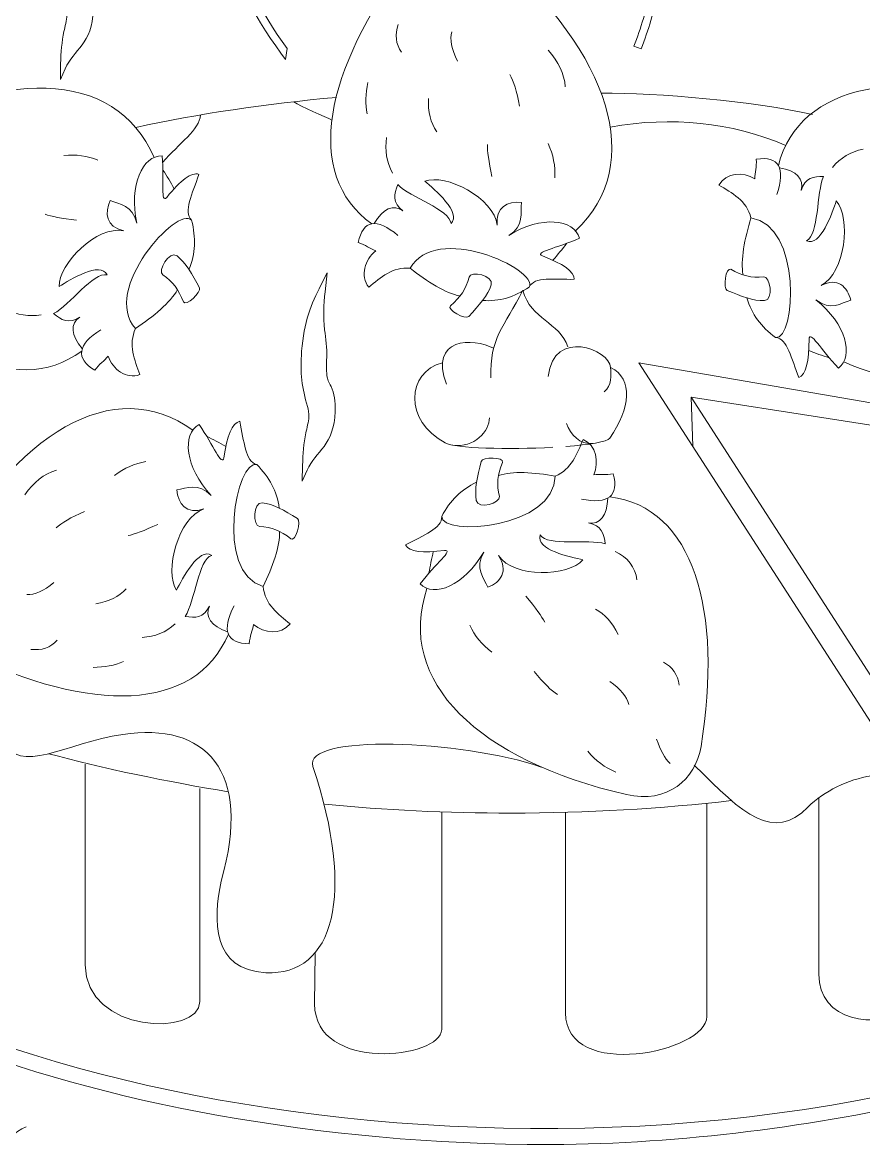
# Model space of a CAD drawing. Header units: millimetres. Extents: x -122 to 114, y -158 to 143.
# Drawn here: x -59.5 to -5.5, y -58 to 13.8 of the extents above; entities that cross this region are included whole.
import ezdxf

# ---------------------------------------------------------------- set-up
doc = ezdxf.new("R2010")
doc.units = ezdxf.units.MM
doc.header["$MEASUREMENT"] = 0
doc.layers.add('layer 1', color=7, linetype='Continuous')

msp = doc.modelspace()

# ---------------------------------------------------------------- linework, layer by layer
at = {"layer": 'layer 1', "color": 250, "lineweight": 20}
msp.add_open_spline([(-3.5934, -157.1901), (-24.7977, -157.7254), (-63.3817, -148.2724), (-71.129, -119.9138), (-71.129, -119.9138), (-78.3491, -93.4846), (-82.9464, -74.7906), (-99.5917, -56.9316), (-99.5917, -56.9316), (-121.6867, -33.2253), (-111.6519, 28.6851), (-91.5829, 47.9697), (-91.5829, 47.9697), (-89.0711, 50.3834), (-88.4017, 57.2121), (-91.5249, 58.9546), (-91.5249, 58.9546), (-98.8672, 63.0509), (-92.4483, 78.2326), (-85.2413, 76.8838), (-85.2413, 76.8838), (-40.8622, 68.5782), (-27.5218, 85.1053), (-32.0233, 132.5463), (-32.0233, 132.5463), (-32.8886, 141.6669), (-12.8746, 142.7893), (-3.5934, 142.7893), (-3.5934, 142.7893), (5.6878, 142.7893), (25.7018, 141.6669), (24.8365, 132.5463), (24.8365, 132.5463), (20.335, 85.1053), (33.6754, 68.5782), (78.0545, 76.8838), (78.0545, 76.8838), (85.2615, 78.2326), (91.6804, 63.0509), (84.3381, 58.9546), (84.3381, 58.9546), (81.2149, 57.2121), (81.8843, 50.3834), (84.3961, 47.9697), (84.3961, 47.9697), (104.4651, 28.6851), (114.4999, -33.2253), (92.4049, -56.9316), (92.4049, -56.9316), (75.7596, -74.7906), (71.1623, -93.4846), (63.9422, -119.9138), (63.9422, -119.9138), (56.1949, -148.2724), (17.6109, -157.7254), (-3.5934, -157.1901)], degree=3, knots=[0, 0, 0, 0, 0.0714286, 0.0714286, 0.0714286, 0.0714286, 0.1428571, 0.1428571, 0.1428571, 0.1428571, 0.2142857, 0.2142857, 0.2142857, 0.2142857, 0.2857143, 0.2857143, 0.2857143, 0.2857143, 0.3571429, 0.3571429, 0.3571429, 0.3571429, 0.4285714, 0.4285714, 0.4285714, 0.4285714, 0.5, 0.5, 0.5, 0.5, 0.5714286, 0.5714286, 0.5714286, 0.5714286, 0.6428571, 0.6428571, 0.6428571, 0.6428571, 0.7142857, 0.7142857, 0.7142857, 0.7142857, 0.7857143, 0.7857143, 0.7857143, 0.7857143, 0.8571429, 0.8571429, 0.8571429, 0.8571429, 0.9285714, 0.9285714, 0.9285714, 0.9285714, 1, 1, 1, 1], dxfattribs=at)
at = {"layer": 'layer 1', "color": 22, "lineweight": 20}
for points, knots in [([(81.4948, 64.3349), (81.9644, 65.0621), (81.3734, 67.2955), (81.0937, 68.0071), (81.0937, 68.0071), (80.7868, 68.7879), (79.7967, 70.6115), (78.9343, 71.0658), (78.9343, 71.0658), (63.4337, 68.1881), (43.3989, 66.4985), (30.7468, 77.9156), (30.7468, 77.9156), (16.4928, 90.7781), (17.2655, 115.5359), (18.9133, 133.0356), (18.9133, 133.0356), (17.3655, 134.7781), (10.1925, 135.9845), (8.1835, 136.2418), (8.1835, 136.2418), (4.3197, 136.7369), (0.3535, 136.9197), (-3.5416, 136.9197), (-3.5416, 136.9197), (-7.4366, 136.9197), (-11.4028, 136.7369), (-15.2666, 136.2418), (-15.2666, 136.2418), (-17.2756, 135.9845), (-24.4488, 134.7781), (-25.9965, 133.0355), (-25.9965, 133.0355), (-24.3488, 115.5408), (-23.5745, 90.7794), (-37.8299, 77.9156), (-37.8299, 77.9156), (-50.482, 66.4985), (-70.5168, 68.1881), (-86.0175, 71.0658), (-86.0175, 71.0658), (-86.8798, 70.6115), (-87.8699, 68.7879), (-88.1768, 68.0071), (-88.1768, 68.0071), (-88.4565, 67.2955), (-89.0475, 65.0621), (-88.5779, 64.3349), (-88.5779, 64.3349), (-88.5735, 64.3323), (-88.5691, 64.3298), (-88.565, 64.3275), (-88.565, 64.3275), (-81.619, 60.4523), (-82.1209, 48.8334), (-87.3924, 43.7676), (-87.3924, 43.7676), (-98.1765, 33.4051), (-103.806, 11.2104), (-105.3823, -3.1796), (-105.3823, -3.1796), (-107.0459, -18.3658), (-106.2192, -40.8494), (-95.1697, -52.7046), (-95.1697, -52.7046), (-77.1089, -72.0824), (-72.0999, -93.3357), (-65.3077, -118.1984), (-65.3077, -118.1984), (-58.8461, -141.8507), (-25.1148, -151.6032), (-3.6921, -151.0624), (-3.6921, -151.0624), (-3.6921, -151.0624), (-3.5416, -151.0586), (-3.5416, -151.0586), (-3.5416, -151.0586), (-3.5416, -151.0586), (-3.391, -151.0624), (-3.391, -151.0624), (-3.391, -151.0624), (18.0317, -151.6032), (51.763, -141.8507), (58.2246, -118.1984), (58.2246, -118.1984), (65.0168, -93.3357), (70.0257, -72.0824), (88.0866, -52.7046), (88.0866, -52.7046), (99.1361, -40.8494), (99.9628, -18.3658), (98.2992, -3.1796), (98.2992, -3.1796), (96.7229, 11.2104), (91.0934, 33.4051), (80.3093, 43.7677), (80.3093, 43.7677), (75.0378, 48.8334), (74.5359, 60.4523), (81.4819, 64.3275), (81.4819, 64.3275), (81.486, 64.3298), (81.4904, 64.3323), (81.4948, 64.3349)], [0, 0, 0, 0, 0.0384615, 0.0384615, 0.0384615, 0.0384615, 0.0769231, 0.0769231, 0.0769231, 0.0769231, 0.1153846, 0.1153846, 0.1153846, 0.1153846, 0.1538462, 0.1538462, 0.1538462, 0.1538462, 0.1923077, 0.1923077, 0.1923077, 0.1923077, 0.2307692, 0.2307692, 0.2307692, 0.2307692, 0.2692308, 0.2692308, 0.2692308, 0.2692308, 0.3076923, 0.3076923, 0.3076923, 0.3076923, 0.3461538, 0.3461538, 0.3461538, 0.3461538, 0.3846154, 0.3846154, 0.3846154, 0.3846154, 0.4230769, 0.4230769, 0.4230769, 0.4230769, 0.4615385, 0.4615385, 0.4615385, 0.4615385, 0.5, 0.5, 0.5, 0.5, 0.5384615, 0.5384615, 0.5384615, 0.5384615, 0.5769231, 0.5769231, 0.5769231, 0.5769231, 0.6153846, 0.6153846, 0.6153846, 0.6153846, 0.6538462, 0.6538462, 0.6538462, 0.6538462, 0.6923077, 0.6923077, 0.6923077, 0.6923077, 0.7307692, 0.7307692, 0.7307692, 0.7307692, 0.7692308, 0.7692308, 0.7692308, 0.7692308, 0.8076923, 0.8076923, 0.8076923, 0.8076923, 0.8461538, 0.8461538, 0.8461538, 0.8461538, 0.8846154, 0.8846154, 0.8846154, 0.8846154, 0.9230769, 0.9230769, 0.9230769, 0.9230769, 0.9615385, 0.9615385, 0.9615385, 0.9615385, 1, 1, 1, 1]), ([(80.7876, 64.7495), (81.1, 66.08), (79.8296, 69.1729), (78.6961, 70.088), (78.6961, 70.088), (62.9617, 67.1968), (42.945, 65.6553), (30.1614, 77.1909), (30.1614, 77.1909), (15.7798, 90.1685), (16.3806, 114.7929), (18.0286, 132.5646), (18.0286, 132.5646), (16.1214, 134.0436), (9.9676, 135.0702), (8.0306, 135.3184), (8.0306, 135.3184), (4.2003, 135.8091), (0.2677, 135.9898), (-3.5934, 135.9898), (-3.5934, 135.9898), (-7.4545, 135.9898), (-11.3871, 135.8091), (-15.2174, 135.3184), (-15.2174, 135.3184), (-17.1544, 135.0702), (-23.3082, 134.0436), (-25.2154, 132.5646), (-25.2154, 132.5646), (-23.5674, 114.7929), (-22.9667, 90.1685), (-37.3482, 77.1909), (-37.3482, 77.1909), (-50.1318, 65.6553), (-70.1485, 67.1968), (-85.8829, 70.088), (-85.8829, 70.088), (-87.0164, 69.1729), (-88.2868, 66.08), (-87.9744, 64.7495), (-87.9744, 64.7495), (-80.8151, 60.4715), (-81.2982, 48.436), (-86.8925, 43.06), (-86.8925, 43.06), (-97.521, 32.847), (-103.0882, 10.7811), (-104.6413, -3.397), (-104.6413, -3.397), (-106.2757, -18.317), (-105.5027, -40.6324), (-94.6389, -52.2883), (-94.6389, -52.2883), (-76.4675, -71.7847), (-71.4237, -93.1035), (-64.5903, -118.117), (-64.5903, -118.117), (-58.2383, -141.3682), (-24.7829, -150.9233), (-3.764, -150.3928), (-3.764, -150.3928), (-3.764, -150.3928), (-3.5934, -150.3884), (-3.5934, -150.3884), (-3.5934, -150.3884), (-3.5934, -150.3884), (-3.4228, -150.3928), (-3.4228, -150.3928), (-3.4228, -150.3928), (17.5961, -150.9233), (51.0515, -141.3682), (57.4035, -118.117), (57.4035, -118.117), (64.2369, -93.1035), (69.2807, -71.7847), (87.4521, -52.2883), (87.4521, -52.2883), (98.3159, -40.6324), (99.0889, -18.317), (97.4545, -3.397), (97.4545, -3.397), (95.9014, 10.7811), (90.3342, 32.847), (79.7056, 43.06), (79.7056, 43.06), (74.1114, 48.436), (73.6283, 60.4715), (80.7876, 64.7495)], [0, 0, 0, 0, 0.0454545, 0.0454545, 0.0454545, 0.0454545, 0.0909091, 0.0909091, 0.0909091, 0.0909091, 0.1363636, 0.1363636, 0.1363636, 0.1363636, 0.1818182, 0.1818182, 0.1818182, 0.1818182, 0.2272727, 0.2272727, 0.2272727, 0.2272727, 0.2727273, 0.2727273, 0.2727273, 0.2727273, 0.3181818, 0.3181818, 0.3181818, 0.3181818, 0.3636364, 0.3636364, 0.3636364, 0.3636364, 0.4090909, 0.4090909, 0.4090909, 0.4090909, 0.4545455, 0.4545455, 0.4545455, 0.4545455, 0.5, 0.5, 0.5, 0.5, 0.5454545, 0.5454545, 0.5454545, 0.5454545, 0.5909091, 0.5909091, 0.5909091, 0.5909091, 0.6363636, 0.6363636, 0.6363636, 0.6363636, 0.6818182, 0.6818182, 0.6818182, 0.6818182, 0.7272727, 0.7272727, 0.7272727, 0.7272727, 0.7727273, 0.7727273, 0.7727273, 0.7727273, 0.8181818, 0.8181818, 0.8181818, 0.8181818, 0.8636364, 0.8636364, 0.8636364, 0.8636364, 0.9090909, 0.9090909, 0.9090909, 0.9090909, 0.9545455, 0.9545455, 0.9545455, 0.9545455, 1, 1, 1, 1]), ([(-44.1088, 49.7779), (-39.7643, 35.8481), (-33.187, 28.904), (-21.1572, 32.7485), (-21.1572, 32.7485), (-19.9269, 33.1415), (-18.0642, 20.0525), (-19.0909, 15.8559), (-19.0909, 15.8559), (-19.3971, 14.6036), (-19.7657, 13.3712), (-20.2014, 12.2311), (-20.2014, 12.2311), (-20.2014, 12.2311), (-19.7359, 12.0522), (-19.7359, 12.0522), (-19.7359, 12.0522), (-19.2779, 13.2506), (-18.9115, 14.4907), (-18.6067, 15.7368), (-18.6067, 15.7368), (-18.3365, 16.8411), (-18.2955, 18.165), (-18.2948, 19.2997), (-18.2948, 19.2997), (-18.294, 20.8181), (-18.389, 22.3497), (-18.5321, 23.861), (-18.5321, 23.861), (-18.7313, 25.9632), (-19.0244, 28.1501), (-19.4955, 30.2093), (-19.4955, 30.2093), (-19.6522, 30.8939), (-19.8417, 31.6507), (-20.1185, 32.2968), (-20.1185, 32.2968), (-20.3182, 32.7631), (-20.6929, 33.4215), (-21.3085, 33.2248), (-21.3085, 33.2248), (-24.1301, 32.3231), (-27.1023, 31.8754), (-29.9609, 32.4659), (-29.9609, 32.4659), (-30.8275, 32.6597), (-31.6649, 32.915), (-32.4757, 33.2842), (-32.4757, 33.2842), (-38.4214, 35.9913), (-41.6041, 43.5497), (-43.4892, 49.471), (-43.4892, 49.471), (-43.4892, 49.471), (-43.9088, 50.3645), (-43.9088, 50.3645), (-43.9088, 50.3645), (-44.5065, 51.0209), (-45.7796, 51.5176), (-46.4475, 51.7581), (-46.4475, 51.7581), (-48.0245, 52.3259), (-48.3816, 52.4188), (-50.0457, 52.6046), (-50.0457, 52.6046), (-50.0457, 52.6046), (-50.5658, 52.285), (-50.5658, 52.285), (-50.5658, 52.285), (-47.0379, 51.8911), (-44.4824, 50.708), (-44.1088, 49.7779), (-44.1088, 49.7779), (-52.0717, 46.888), (-61.2019, 47.7928), (-58.5288, 50.9203), (-58.5288, 50.9203), (-57.952, 51.5953), (-57.0644, 52.0241), (-56.007, 52.2647), (-56.007, 52.2647), (-56.007, 52.2647), (-55.6311, 52.8629), (-55.6311, 52.8629), (-55.6311, 52.8629), (-55.6311, 52.8629), (-56.1173, 52.7523), (-56.1173, 52.7523), (-56.1173, 52.7523), (-57.1545, 52.5163), (-58.2009, 52.0722), (-58.9073, 51.2457), (-58.9073, 51.2457), (-59.3114, 50.7729), (-59.6187, 50.1756), (-59.4603, 49.538), (-59.4603, 49.538), (-59.2601, 48.7326), (-58.4255, 48.2484), (-57.4329, 47.9581), (-57.4329, 47.9581), (-55.6825, 47.2296), (-54.1397, 46.196), (-52.8722, 44.7711), (-52.8722, 44.7711), (-49.4757, 40.9527), (-48.7766, 35.0275), (-48.6145, 30.1185), (-48.6145, 30.1185), (-49.2081, 23.9728), (-46.456, 16.6804), (-42.8724, 11.7823), (-42.8724, 11.7823), (-42.8724, 11.7823), (-42.5775, 11.3792), (-42.5775, 11.3792), (-42.5775, 11.3792), (-42.5775, 11.3792), (-42.4705, 12.0781), (-42.4705, 12.0781)], [0, 0, 0, 0, 0.0333333, 0.0333333, 0.0333333, 0.0333333, 0.0666667, 0.0666667, 0.0666667, 0.0666667, 0.1, 0.1, 0.1, 0.1, 0.1333333, 0.1333333, 0.1333333, 0.1333333, 0.1666667, 0.1666667, 0.1666667, 0.1666667, 0.2, 0.2, 0.2, 0.2, 0.2333333, 0.2333333, 0.2333333, 0.2333333, 0.2666667, 0.2666667, 0.2666667, 0.2666667, 0.3, 0.3, 0.3, 0.3, 0.3333333, 0.3333333, 0.3333333, 0.3333333, 0.3666667, 0.3666667, 0.3666667, 0.3666667, 0.4, 0.4, 0.4, 0.4, 0.4333333, 0.4333333, 0.4333333, 0.4333333, 0.4666667, 0.4666667, 0.4666667, 0.4666667, 0.5, 0.5, 0.5, 0.5, 0.5333333, 0.5333333, 0.5333333, 0.5333333, 0.5666667, 0.5666667, 0.5666667, 0.5666667, 0.6, 0.6, 0.6, 0.6, 0.6333333, 0.6333333, 0.6333333, 0.6333333, 0.6666667, 0.6666667, 0.6666667, 0.6666667, 0.7, 0.7, 0.7, 0.7, 0.7333333, 0.7333333, 0.7333333, 0.7333333, 0.7666667, 0.7666667, 0.7666667, 0.7666667, 0.8, 0.8, 0.8, 0.8, 0.8333333, 0.8333333, 0.8333333, 0.8333333, 0.8666667, 0.8666667, 0.8666667, 0.8666667, 0.9, 0.9, 0.9, 0.9, 0.9333333, 0.9333333, 0.9333333, 0.9333333, 0.9666667, 0.9666667, 0.9666667, 0.9666667, 1, 1, 1, 1]), ([(-57.3572, 48.4673), (-50.5835, 45.7118), (-48.415, 39.3058), (-48.1152, 30.1023), (-48.1152, 30.1023), (-48.7229, 23.9391), (-45.8754, 16.7319), (-42.4705, 12.0781)], [0, 0, 0, 0, 0.5, 0.5, 0.5, 0.5, 1, 1, 1, 1]), ([(-55.569, 22.2326), (-55.6647, 21.392), (-55.6783, 20.6412), (-55.5957, 19.7949), (-55.5957, 19.7949), (-55.5406, 19.2298), (-55.4322, 18.6054), (-55.4638, 18.0221), (-55.4638, 18.0221), (-55.4851, 17.6284), (-55.5027, 17.0497), (-55.418, 16.6855), (-55.418, 16.6855), (-55.3645, 16.4555), (-55.2677, 16.3127), (-55.1852, 16.1469), (-55.1852, 16.1469), (-54.9675, 15.7095), (-54.9087, 15.215), (-54.9234, 14.5508), (-54.9234, 14.5508), (-54.9709, 12.3791), (-56.1747, 12.0081), (-56.7231, 10.774), (-56.7231, 10.774), (-56.7231, 10.774), (-57.0308, 10.0813), (-57.0308, 10.0813), (-57.0308, 10.0813), (-57.0308, 10.0813), (-57.0133, 11.0836), (-57.0133, 11.0836), (-57.0133, 11.0836), (-57.0002, 11.8367), (-56.9346, 12.4972), (-56.7986, 13.1776), (-56.7986, 13.1776), (-56.7442, 13.45), (-56.6244, 13.9123), (-56.6078, 14.2), (-56.6078, 14.2), (-56.5937, 14.4446), (-56.6479, 14.6748), (-56.7046, 14.8696), (-56.7046, 14.8696), (-57.041, 16.0236), (-57.1812, 17.0294), (-57.0759, 18.4212), (-57.0759, 18.4212), (-56.9363, 20.2679), (-56.4407, 21.4973), (-55.8438, 22.6509), (-55.8438, 22.6509), (-55.8438, 22.6509), (-55.4302, 23.4503), (-55.4302, 23.4503), (-55.4302, 23.4503), (-55.4302, 23.4503), (-55.569, 22.2326), (-55.569, 22.2326)], [0, 0, 0, 0, 0.0666667, 0.0666667, 0.0666667, 0.0666667, 0.1333333, 0.1333333, 0.1333333, 0.1333333, 0.2, 0.2, 0.2, 0.2, 0.2666667, 0.2666667, 0.2666667, 0.2666667, 0.3333333, 0.3333333, 0.3333333, 0.3333333, 0.4, 0.4, 0.4, 0.4, 0.4666667, 0.4666667, 0.4666667, 0.4666667, 0.5333333, 0.5333333, 0.5333333, 0.5333333, 0.6, 0.6, 0.6, 0.6, 0.6666667, 0.6666667, 0.6666667, 0.6666667, 0.7333333, 0.7333333, 0.7333333, 0.7333333, 0.8, 0.8, 0.8, 0.8, 0.8666667, 0.8666667, 0.8666667, 0.8666667, 0.9333333, 0.9333333, 0.9333333, 0.9333333, 1, 1, 1, 1]), ([(-37.031, 0.8217), (-41.4766, 4.0007), (-40.0478, 10.7437), (-34.7446, 17.7646), (-34.7446, 17.7646), (-33.4573, 19.469), (-31.1182, 19.9736), (-29.091, 18.1883), (-29.091, 18.1883), (-21.753, 11.726), (-19.3811, 4.6709), (-23.9515, 0.3767)], [0, 0, 0, 0, 0.3333333, 0.3333333, 0.3333333, 0.3333333, 0.6666667, 0.6666667, 0.6666667, 0.6666667, 1, 1, 1, 1]), ([(-55.6594, -7.3471), (-60.0576, -10.5942), (-65.8745, -7.0406), (-70.6976, 0.3286), (-70.6976, 0.3286), (-71.8685, 2.1176), (-71.5819, 4.5301), (-69.2639, 5.9022), (-69.2639, 5.9022), (-60.8731, 10.8694), (-53.5362, 10.8694), (-51.0154, 5.0863)], [0, 0, 0, 0, 0.3333333, 0.3333333, 0.3333333, 0.3333333, 0.6666667, 0.6666667, 0.6666667, 0.6666667, 1, 1, 1, 1]), ([(-10.9301, 4.5598), (-9.5724, 9.909), (-2.8601, 10.9316), (5.4758, 8.3682), (5.4758, 8.3682), (7.4995, 7.7461), (8.7898, 5.7002), (7.8617, 3.1425), (7.8617, 3.1425), (4.5021, -6.1163), (-1.1561, -10.8624), (-6.7229, -8.0332)], [0, 0, 0, 0, 0.3333333, 0.3333333, 0.3333333, 0.3333333, 0.6666667, 0.6666667, 0.6666667, 0.6666667, 1, 1, 1, 1]), ([(-48.7774, -2.1076), (-48.3541, -1.0793), (-48.3205, -0.0854), (-48.6065, 1.0487), (-48.6065, 1.0487), (-49.159, 1.5966), (-48.5418, 2.7486), (-48.1392, 3.9945), (-48.1392, 3.9945), (-48.6052, 4.1771), (-49.3122, 3.6098), (-50.2008, 2.5161), (-50.2008, 2.5161), (-50.6195, 2.0887), (-50.3533, 3.5167), (-50.4906, 5.1785), (-50.4906, 5.1785), (-51.7538, 5.2266), (-52.6495, 3.3077), (-52.1215, 0.8612), (-52.1215, 0.8612), (-52.3717, 2.026), (-53.2473, 2.0705), (-53.8254, 2.3254), (-53.8254, 2.3254), (-54.2132, 1.5289), (-54.107, 0.6205), (-52.9642, 0.3675), (-52.9642, 0.3675), (-54.6712, 0.7443), (-57.1664, -1.7539), (-57.1044, -3.1971), (-57.1044, -3.1971), (-56.4253, -2.7658), (-54.4469, -1.5513), (-54.0319, -2.4559), (-54.0319, -2.4559), (-54.9013, -2.2486), (-56.4382, -4.4087), (-57.4631, -4.9372), (-57.4631, -4.9372), (-56.9777, -5.3639), (-56.495, -5.6349), (-55.7887, -5.1762), (-55.7887, -5.1762), (-56.4076, -5.5776), (-56.3562, -6.3559), (-55.6216, -7.1927)], [0, 0, 0, 0, 0.0833333, 0.0833333, 0.0833333, 0.0833333, 0.1666667, 0.1666667, 0.1666667, 0.1666667, 0.25, 0.25, 0.25, 0.25, 0.3333333, 0.3333333, 0.3333333, 0.3333333, 0.4166667, 0.4166667, 0.4166667, 0.4166667, 0.5, 0.5, 0.5, 0.5, 0.5833333, 0.5833333, 0.5833333, 0.5833333, 0.6666667, 0.6666667, 0.6666667, 0.6666667, 0.75, 0.75, 0.75, 0.75, 0.8333333, 0.8333333, 0.8333333, 0.8333333, 0.9166667, 0.9166667, 0.9166667, 0.9166667, 1, 1, 1, 1]), ([(-11.1099, -6.4778), (-9.8108, -6.6652), (-9.4119, 0.7571), (-12.6882, 1.2076), (-12.6882, 1.2076), (-12.9617, 2.3154), (-13.9123, 2.8112), (-14.7516, 3.3137), (-14.7516, 3.3137), (-14.2677, 4.1208), (-13.2119, 4.1675), (-12.4369, 3.715), (-12.4369, 3.715), (-12.4406, 4.1143), (-12.3119, 4.462), (-12.3474, 4.9737), (-12.3474, 4.9737), (-10.8988, 5.1783), (-10.4574, 4.4218), (-11.0234, 2.7037)], [0, 0, 0, 0, 0.2, 0.2, 0.2, 0.2, 0.4, 0.4, 0.4, 0.4, 0.6, 0.6, 0.6, 0.6, 0.8, 0.8, 0.8, 0.8, 1, 1, 1, 1]), ([(-12.9553, -3.9331), (-12.6376, -4.9999), (-12.0409, -5.7881), (-11.1099, -6.4778), (-11.1099, -6.4778), (-10.3406, -6.5428), (-10.095, -7.8306), (-9.6249, -9.0519), (-9.6249, -9.0519), (-9.1512, -8.8912), (-8.9613, -7.9963), (-8.9611, -6.5781), (-8.9611, -6.5781), (-8.9061, -5.9776), (-8.2167, -7.251), (-7.0697, -8.4437), (-7.0697, -8.4437), (-6.0656, -7.6639), (-6.5769, -5.6045), (-8.5165, -4.0593), (-8.5165, -4.0593), (-7.594, -4.7957), (-6.8908, -4.2635), (-6.2851, -4.0862), (-6.2851, -4.0862), (-6.4851, -3.2211), (-7.1361, -2.5892), (-8.1759, -3.1334), (-8.1759, -3.1334), (-6.6234, -2.3196), (-6.2641, 1.221), (-7.2158, 2.294), (-7.2158, 2.294), (-7.4696, 1.522), (-8.2345, -0.6944), (-9.1211, -0.2652), (-9.1211, -0.2652), (-8.3209, 0.1374), (-8.4886, 2.7975), (-8.0294, 3.868), (-8.0294, 3.868), (-8.6712, 3.8831), (-9.2132, 3.7798), (-9.4706, 2.9692), (-9.4706, 2.9692), (-9.2447, 3.6792), (-9.7718, 4.2459), (-10.8625, 4.4161)], [0, 0, 0, 0, 0.0833333, 0.0833333, 0.0833333, 0.0833333, 0.1666667, 0.1666667, 0.1666667, 0.1666667, 0.25, 0.25, 0.25, 0.25, 0.3333333, 0.3333333, 0.3333333, 0.3333333, 0.4166667, 0.4166667, 0.4166667, 0.4166667, 0.5, 0.5, 0.5, 0.5, 0.5833333, 0.5833333, 0.5833333, 0.5833333, 0.6666667, 0.6666667, 0.6666667, 0.6666667, 0.75, 0.75, 0.75, 0.75, 0.8333333, 0.8333333, 0.8333333, 0.8333333, 0.9166667, 0.9166667, 0.9166667, 0.9166667, 1, 1, 1, 1]), ([(-29.9269, -4.1018), (-28.8327, -4.1762), (-27.8963, -3.8871), (-26.9325, -3.2454), (-26.9325, -3.2454), (-26.601, -2.5369), (-25.3288, -2.7579), (-24.0384, -2.742), (-24.0384, -2.742), (-24.019, -2.235), (-24.7758, -1.7386), (-26.0815, -1.2377), (-26.0815, -1.2377), (-26.6149, -0.9735), (-25.199, -0.7676), (-23.6959, -0.0981), (-23.6959, -0.0981), (-24.0595, 1.132), (-26.136, 1.3729), (-28.2435, 0.074), (-28.2435, 0.074), (-27.2398, 0.6912), (-27.4814, 1.5476), (-27.4309, 2.186), (-27.4309, 2.186), (-28.298, 2.3012), (-29.1095, 1.9056), (-28.9758, 0.7248), (-28.9758, 0.7248), (-29.1767, 2.4881), (-32.3096, 4.0795), (-33.6336, 3.5532), (-33.6336, 3.5532), (-33.0124, 3.0395), (-31.2418, 1.5299), (-31.9501, 0.8383), (-31.9501, 0.8383), (-32.0381, 1.7414), (-34.5464, 2.5208), (-35.3699, 3.3355), (-35.3699, 3.3355), (-35.6103, 2.7305), (-35.7067, 2.1789), (-35.0512, 1.6479), (-35.0512, 1.6479), (-35.6251, 2.1134), (-36.3331, 1.8122), (-36.8749, 0.8351)], [0, 0, 0, 0, 0.0833333, 0.0833333, 0.0833333, 0.0833333, 0.1666667, 0.1666667, 0.1666667, 0.1666667, 0.25, 0.25, 0.25, 0.25, 0.3333333, 0.3333333, 0.3333333, 0.3333333, 0.4166667, 0.4166667, 0.4166667, 0.4166667, 0.5, 0.5, 0.5, 0.5, 0.5833333, 0.5833333, 0.5833333, 0.5833333, 0.6666667, 0.6666667, 0.6666667, 0.6666667, 0.75, 0.75, 0.75, 0.75, 0.8333333, 0.8333333, 0.8333333, 0.8333333, 0.9166667, 0.9166667, 0.9166667, 0.9166667, 1, 1, 1, 1]), ([(-48.6065, 1.0487), (-49.4909, 2.0338), (-54.4481, -3.4324), (-52.2035, -5.8994), (-52.2035, -5.8994), (-52.6866, -6.9305), (-52.2642, -7.9279), (-51.9316, -8.8582), (-51.9316, -8.8582), (-52.8105, -9.1678), (-53.654, -8.5208), (-53.9682, -7.6705), (-53.9682, -7.6705), (-54.2155, -7.9807), (-54.5325, -8.1655), (-54.8256, -8.5832), (-54.8256, -8.5832), (-56.0711, -7.8041), (-55.9375, -6.935), (-54.4248, -5.9762)], [0, 0, 0, 0, 0.2, 0.2, 0.2, 0.2, 0.4, 0.4, 0.4, 0.4, 0.6, 0.6, 0.6, 0.6, 0.8, 0.8, 0.8, 0.8, 1, 1, 1, 1]), ([(-26.9325, -3.2454), (-26.3011, -2.0764), (-32.994, 0.9227), (-34.5656, -2.0333), (-34.5656, -2.0333), (-35.682, -1.9023), (-36.4742, -2.631), (-37.2331, -3.2517), (-37.2331, -3.2517), (-37.8055, -2.5066), (-37.4756, -1.4863), (-36.7854, -0.9092), (-36.7854, -0.9092), (-37.1543, -0.7717), (-37.4289, -0.5267), (-37.9125, -0.3799), (-37.9125, -0.3799), (-37.5895, 1.0697), (-36.7372, 1.2223), (-35.3552, 0.0778)], [0, 0, 0, 0, 0.2, 0.2, 0.2, 0.2, 0.4, 0.4, 0.4, 0.4, 0.6, 0.6, 0.6, 0.6, 0.8, 0.8, 0.8, 0.8, 1, 1, 1, 1]), ([(-49.5423, -1.2434), (-48.972, -1.6701), (-48.5711, -2.4123), (-48.1023, -3.2854), (-48.1023, -3.2854), (-47.9506, -3.5677), (-48.9994, -4.5305), (-49.1303, -4.1907), (-49.1303, -4.1907), (-49.439, -3.3892), (-49.7944, -2.9049), (-50.4606, -2.4494), (-50.4606, -2.4494), (-50.8035, -2.2149), (-50.0412, -0.87), (-49.5423, -1.2434)], [0, 0, 0, 0, 0.25, 0.25, 0.25, 0.25, 0.5, 0.5, 0.5, 0.5, 0.75, 0.75, 0.75, 0.75, 1, 1, 1, 1]), ([(-11.824, -4.1046), (-12.5312, -4.1445), (-13.3054, -3.8313), (-14.2138, -3.4615), (-14.2138, -3.4615), (-14.5077, -3.3418), (-14.3019, -1.921), (-13.9881, -2.0983), (-13.9881, -2.0983), (-13.248, -2.5167), (-12.6705, -2.6603), (-11.8714, -2.5806), (-11.8714, -2.5806), (-11.4599, -2.5395), (-11.2055, -4.0698), (-11.824, -4.1046)], [0, 0, 0, 0, 0.25, 0.25, 0.25, 0.25, 0.5, 0.5, 0.5, 0.5, 0.75, 0.75, 0.75, 0.75, 1, 1, 1, 1]), ([(-40.0359, -3.5434), (-40.1316, -4.3839), (-40.1451, -5.1347), (-40.0626, -5.981), (-40.0626, -5.981), (-40.0075, -6.5461), (-39.8991, -7.1705), (-39.9307, -7.7539), (-39.9307, -7.7539), (-39.9519, -8.1475), (-39.9696, -8.7262), (-39.8848, -9.0905), (-39.8848, -9.0905), (-39.8314, -9.3205), (-39.7346, -9.4632), (-39.652, -9.629), (-39.652, -9.629), (-39.4344, -10.0664), (-39.3756, -10.561), (-39.3902, -11.2251), (-39.3902, -11.2251), (-39.4378, -13.3969), (-40.6416, -13.7678), (-41.1899, -15.002), (-41.1899, -15.002), (-41.1899, -15.002), (-41.4977, -15.6946), (-41.4977, -15.6946), (-41.4977, -15.6946), (-41.4977, -15.6946), (-41.4801, -14.6923), (-41.4801, -14.6923), (-41.4801, -14.6923), (-41.4671, -13.9392), (-41.4015, -13.2787), (-41.2655, -12.5983), (-41.2655, -12.5983), (-41.2111, -12.3259), (-41.0912, -11.8636), (-41.0747, -11.5759), (-41.0747, -11.5759), (-41.0606, -11.3313), (-41.1147, -11.1011), (-41.1715, -10.9063), (-41.1715, -10.9063), (-41.5079, -9.7523), (-41.648, -8.7465), (-41.5428, -7.3547), (-41.5428, -7.3547), (-41.4032, -5.508), (-40.9076, -4.2786), (-40.3106, -3.125), (-40.3106, -3.125), (-40.3106, -3.125), (-39.8971, -2.3256), (-39.8971, -2.3256), (-39.8971, -2.3256), (-39.8971, -2.3256), (-40.0359, -3.5434), (-40.0359, -3.5434)], [0, 0, 0, 0, 0.0666667, 0.0666667, 0.0666667, 0.0666667, 0.1333333, 0.1333333, 0.1333333, 0.1333333, 0.2, 0.2, 0.2, 0.2, 0.2666667, 0.2666667, 0.2666667, 0.2666667, 0.3333333, 0.3333333, 0.3333333, 0.3333333, 0.4, 0.4, 0.4, 0.4, 0.4666667, 0.4666667, 0.4666667, 0.4666667, 0.5333333, 0.5333333, 0.5333333, 0.5333333, 0.6, 0.6, 0.6, 0.6, 0.6666667, 0.6666667, 0.6666667, 0.6666667, 0.7333333, 0.7333333, 0.7333333, 0.7333333, 0.8, 0.8, 0.8, 0.8, 0.8666667, 0.8666667, 0.8666667, 0.8666667, 0.9333333, 0.9333333, 0.9333333, 0.9333333, 1, 1, 1, 1]), ([(-29.3696, -3.0868), (-29.5826, -3.7732), (-30.1442, -4.3987), (-30.8055, -5.1317), (-30.8055, -5.1317), (-31.0195, -5.3691), (-32.255, -4.6718), (-31.9809, -4.4361), (-31.9809, -4.4361), (-31.3344, -3.88), (-30.9983, -3.3817), (-30.7895, -2.5937), (-30.7895, -2.5937), (-30.682, -2.1881), (-29.1832, -2.4863), (-29.3696, -3.0868)], [0, 0, 0, 0, 0.25, 0.25, 0.25, 0.25, 0.5, 0.5, 0.5, 0.5, 0.75, 0.75, 0.75, 0.75, 1, 1, 1, 1]), ([(-24.4455, -7.0814), (-25.002, -5.4458), (-26.8087, -5.3648), (-27.3373, -3.4348), (-27.3373, -3.4348), (-28.5303, -5.8211), (-29.4915, -6.5054), (-29.3828, -9.0738)], [0, 0, 0, 0, 0.5, 0.5, 0.5, 0.5, 1, 1, 1, 1]), ([(-25.714, -8.9846), (-25.3499, -5.8163), (-21.7588, -7.269), (-21.7005, -8.4017), (-21.7005, -8.4017), (-21.675, -8.8985), (-21.5984, -9.5669), (-22.1246, -9.9577)], [0, 0, 0, 0, 0.5, 0.5, 0.5, 0.5, 1, 1, 1, 1]), ([(-25.4223, -13.5256), (-28.2373, -13.6762), (-31.731, -13.6012), (-32.3167, -13.2366), (-32.3167, -13.2366), (-34.9891, -11.8405), (-34.8157, -8.6776), (-32.4874, -8.1017)], [0, 0, 0, 0, 0.5, 0.5, 0.5, 0.5, 1, 1, 1, 1]), ([(-21.7005, -8.4017), (-20.2058, -9.1444), (-20.4448, -11.0245), (-21.7571, -12.9403), (-21.7571, -12.9403), (-21.9303, -13.1793), (-23.0812, -13.36), (-24.5666, -13.4712)], [0, 0, 0, 0, 0.5, 0.5, 0.5, 0.5, 1, 1, 1, 1]), ([(-19.8862, -8.1016), (-19.8862, -8.1016), (-2.839, -34.5358), (-2.839, -34.5358), (-2.839, -34.5358), (-2.839, -34.5358), (-2.2268, -55.6481), (-2.2268, -55.6481)], [0, 0, 0, 0, 0.5, 0.5, 0.5, 0.5, 1, 1, 1, 1]), ([(-46.2451, -25.5132), (-48.383, -30.5924), (-55.1701, -30.5722), (-63.0291, -26.758), (-63.0291, -26.758), (-64.9368, -25.8321), (-65.9079, -23.6116), (-64.6101, -21.2258), (-64.6101, -21.2258), (-59.912, -12.5895), (-53.6129, -8.7669), (-48.5308, -12.4187)], [0, 0, 0, 0, 0.3333333, 0.3333333, 0.3333333, 0.3333333, 0.6666667, 0.6666667, 0.6666667, 0.6666667, 1, 1, 1, 1]), ([(1.056, -13.0499), (1.056, -13.0499), (-16.5334, -10.2981), (-16.5334, -10.2981), (-16.5334, -10.2981), (-16.5334, -10.2981), (0.639, -36.9264), (0.639, -36.9264), (0.639, -36.9264), (0.639, -36.9264), (1.1382, -57.8307), (1.1382, -57.8307)], [0, 0, 0, 0, 0.3333333, 0.3333333, 0.3333333, 0.3333333, 0.6666667, 0.6666667, 0.6666667, 0.6666667, 1, 1, 1, 1]), ([(-82.0257, -11.8763), (-77.5452, -15.6565), (-75.8036, -19.6683), (-76.8006, -23.9118), (-76.8006, -23.9118), (-78.8464, -31.2518), (-77.851, -42.6207), (-74.9166, -43.598), (-74.9166, -43.598), (-73.5331, -44.0261), (-73.2786, -35.3203), (-73.5942, -31.9431), (-73.5942, -31.9431), (-73.9349, -28.2971), (-73.4242, -26.2732), (-71.666, -25.4243), (-71.666, -25.4243), (-70.1107, -24.6734), (-69.3893, -24.1338), (-67.7126, -26.0593), (-67.7126, -26.0593), (-66.8174, -27.0875), (-66.3111, -29.7403), (-63.6767, -29.0785), (-63.6767, -29.0785), (-63.3286, -28.9911), (-61.7814, -29.4513), (-60.6521, -32.3333), (-60.6521, -32.3333), (-59.7427, -34.6543), (-56.687, -32.4931), (-53.0232, -31.952), (-53.0232, -31.952), (-47.7394, -31.1714), (-44.6709, -34.2119), (-46.702, -41.3786), (-46.702, -41.3786), (-47.2412, -43.8614), (-47.2924, -47.0834), (-43.8438, -47.2525), (-43.8438, -47.2525), (-39.4507, -47.4679), (-38.0718, -42.2428), (-40.8135, -34.0173), (-40.8135, -34.0173), (-41.5164, -31.909), (-31.2641, -32.3053), (-26.1519, -34.0517)], [0, 0, 0, 0, 0.0833333, 0.0833333, 0.0833333, 0.0833333, 0.1666667, 0.1666667, 0.1666667, 0.1666667, 0.25, 0.25, 0.25, 0.25, 0.3333333, 0.3333333, 0.3333333, 0.3333333, 0.4166667, 0.4166667, 0.4166667, 0.4166667, 0.5, 0.5, 0.5, 0.5, 0.5833333, 0.5833333, 0.5833333, 0.5833333, 0.6666667, 0.6666667, 0.6666667, 0.6666667, 0.75, 0.75, 0.75, 0.75, 0.8333333, 0.8333333, 0.8333333, 0.8333333, 0.9166667, 0.9166667, 0.9166667, 0.9166667, 1, 1, 1, 1]), ([(-42.9798, -17.429), (-43.1353, -16.3258), (-43.6079, -15.4549), (-44.4256, -14.6302), (-44.4256, -14.6302), (-45.1764, -14.4477), (-45.2276, -13.137), (-45.5107, -11.8576), (-45.5107, -11.8576), (-46.0028, -11.9436), (-46.3236, -12.799), (-46.5348, -14.2009), (-46.5348, -14.2009), (-46.6785, -14.7861), (-47.1705, -13.4214), (-48.1269, -12.0662), (-48.1269, -12.0662), (-49.2356, -12.6828), (-49.0364, -14.7972), (-47.3489, -16.6225), (-47.3489, -16.6225), (-48.1512, -15.7529), (-48.9255, -16.1709), (-49.5507, -16.2531), (-49.5507, -16.2531), (-49.4816, -17.1391), (-48.9322, -17.8637), (-47.8233, -17.4855), (-47.8233, -17.4855), (-49.479, -18.0514), (-50.3609, -21.4961), (-49.5796, -22.703), (-49.5796, -22.703), (-49.214, -21.9788), (-48.1281, -19.9054), (-47.3156, -20.4659), (-47.3156, -20.4659), (-48.1665, -20.7409), (-48.3963, -23.3962), (-49.0097, -24.3839), (-49.0097, -24.3839), (-48.3775, -24.4974), (-47.8264, -24.4786), (-47.4512, -23.7168), (-47.4512, -23.7168), (-47.7803, -24.3838), (-47.3435, -25.0251), (-46.2905, -25.3609)], [0, 0, 0, 0, 0.0833333, 0.0833333, 0.0833333, 0.0833333, 0.1666667, 0.1666667, 0.1666667, 0.1666667, 0.25, 0.25, 0.25, 0.25, 0.3333333, 0.3333333, 0.3333333, 0.3333333, 0.4166667, 0.4166667, 0.4166667, 0.4166667, 0.5, 0.5, 0.5, 0.5, 0.5833333, 0.5833333, 0.5833333, 0.5833333, 0.6666667, 0.6666667, 0.6666667, 0.6666667, 0.75, 0.75, 0.75, 0.75, 0.8333333, 0.8333333, 0.8333333, 0.8333333, 0.9166667, 0.9166667, 0.9166667, 0.9166667, 1, 1, 1, 1]), ([(-32.5475, -17.9621), (-32.5609, -19.2955), (-25.2673, -18.7283), (-25.2556, -15.3685), (-25.2556, -15.3685), (-24.2105, -14.9484), (-23.8507, -13.9259), (-23.4701, -13.0149), (-23.4701, -13.0149), (-22.6194, -13.397), (-22.436, -14.4546), (-22.7763, -15.2944), (-22.7763, -15.2944), (-22.3873, -15.2386), (-22.0313, -15.3229), (-21.5367, -15.2203), (-21.5367, -15.2203), (-21.1478, -16.6531), (-21.8283, -17.1965), (-23.5784, -16.8505)], [0, 0, 0, 0, 0.2, 0.2, 0.2, 0.2, 0.4, 0.4, 0.4, 0.4, 0.6, 0.6, 0.6, 0.6, 0.8, 0.8, 0.8, 0.8, 1, 1, 1, 1]), ([(-44.4256, -14.6302), (-45.682, -14.2452), (-47.1802, -21.521), (-44.0085, -22.4697), (-44.0085, -22.4697), (-43.9029, -23.6067), (-43.0371, -24.2429), (-42.2822, -24.8685), (-42.2822, -24.8685), (-42.8805, -25.5921), (-43.9311, -25.476), (-44.6299, -24.9097), (-44.6299, -24.9097), (-44.6856, -25.3049), (-44.8647, -25.6288), (-44.9056, -26.1401), (-44.9056, -26.1401), (-46.368, -26.12), (-46.6917, -25.3044), (-45.8768, -23.6929)], [0, 0, 0, 0, 0.2, 0.2, 0.2, 0.2, 0.4, 0.4, 0.4, 0.4, 0.6, 0.6, 0.6, 0.6, 0.8, 0.8, 0.8, 0.8, 1, 1, 1, 1]), ([(-30.3255, -16.9327), (-30.4567, -16.2255), (-30.2523, -15.4046), (-30.0099, -14.4412), (-30.0099, -14.4412), (-29.9316, -14.1294), (-28.5185, -14.1512), (-28.6505, -14.4905), (-28.6505, -14.4905), (-28.9622, -15.2909), (-29.0268, -15.8914), (-28.8447, -16.6861), (-28.8447, -16.6861), (-28.7509, -17.0952), (-30.2107, -17.5514), (-30.3255, -16.9327)], [0, 0, 0, 0, 0.25, 0.25, 0.25, 0.25, 0.5, 0.5, 0.5, 0.5, 0.75, 0.75, 0.75, 0.75, 1, 1, 1, 1]), ([(-82.1676, -14.6636), (-82.1676, -14.6636), (-82.3493, -35.8947), (-82.3493, -35.8947), (-82.3493, -35.8947), (-82.4883, -46.8932), (-56.4339, -57.9369), (-27.0682, -58.2822), (-27.0682, -58.2822), (-18.7081, -58.3805), (-10.0569, -57.3429), (-2.2268, -55.6481)], [0, 0, 0, 0, 0.3333333, 0.3333333, 0.3333333, 0.3333333, 0.6666667, 0.6666667, 0.6666667, 0.6666667, 1, 1, 1, 1]), ([(-30.3058, -15.7706), (-31.305, -16.2301), (-31.9962, -16.934), (-32.5475, -17.9621), (-32.5475, -17.9621), (-32.5106, -18.7457), (-33.7349, -19.1613), (-34.865, -19.7943), (-34.865, -19.7943), (-34.6465, -20.2506), (-33.7486, -20.325), (-32.365, -20.1401), (-32.365, -20.1401), (-31.7718, -20.1171), (-32.9243, -20.978), (-33.9382, -22.2893), (-33.9382, -22.2893), (-33.0462, -23.1991), (-31.1036, -22.4152), (-29.8495, -20.2592), (-29.8495, -20.2592), (-30.4474, -21.2847), (-29.8364, -21.9238), (-29.5845, -22.5107), (-29.5845, -22.5107), (-28.7665, -22.1964), (-28.2349, -21.4581), (-28.9015, -20.4815), (-28.9015, -20.4815), (-27.905, -21.9394), (-24.4037, -21.8392), (-23.4812, -20.7402), (-23.4812, -20.7402), (-24.2675, -20.5854), (-26.5298, -20.1041), (-26.2269, -19.1547), (-26.2269, -19.1547), (-25.7295, -19.9084), (-23.1562, -19.3921), (-22.0518, -19.7151), (-22.0518, -19.7151), (-22.1208, -19.0666), (-22.2923, -18.534), (-23.1168, -18.3805), (-23.1168, -18.3805), (-22.3946, -18.5154), (-21.9104, -17.9103), (-21.8869, -16.7891)], [0, 0, 0, 0, 0.0833333, 0.0833333, 0.0833333, 0.0833333, 0.1666667, 0.1666667, 0.1666667, 0.1666667, 0.25, 0.25, 0.25, 0.25, 0.3333333, 0.3333333, 0.3333333, 0.3333333, 0.4166667, 0.4166667, 0.4166667, 0.4166667, 0.5, 0.5, 0.5, 0.5, 0.5833333, 0.5833333, 0.5833333, 0.5833333, 0.6666667, 0.6666667, 0.6666667, 0.6666667, 0.75, 0.75, 0.75, 0.75, 0.8333333, 0.8333333, 0.8333333, 0.8333333, 0.9166667, 0.9166667, 0.9166667, 0.9166667, 1, 1, 1, 1]), ([(-44.0726, -17.0856), (-43.3677, -17.1549), (-42.6489, -17.5833), (-41.8061, -18.0886), (-41.8061, -18.0886), (-41.5333, -18.252), (-41.948, -19.6249), (-42.2319, -19.4015), (-42.2319, -19.4015), (-42.9013, -18.8741), (-43.4507, -18.6435), (-44.2525, -18.5995), (-44.2525, -18.5995), (-44.6653, -18.5769), (-44.6892, -17.0251), (-44.0726, -17.0856)], [0, 0, 0, 0, 0.25, 0.25, 0.25, 0.25, 0.5, 0.5, 0.5, 0.5, 0.75, 0.75, 0.75, 0.75, 1, 1, 1, 1]), ([(-21.7555, -16.7023), (-16.3593, -17.3719), (-14.4855, -24.001), (-15.898, -32.7341), (-15.898, -32.7341), (-16.2409, -34.8542), (-18.0684, -36.4213), (-20.685, -35.8201), (-20.685, -35.8201), (-30.1567, -33.6442), (-35.526, -28.563), (-33.4924, -22.585)], [0, 0, 0, 0, 0.3333333, 0.3333333, 0.3333333, 0.3333333, 0.6666667, 0.6666667, 0.6666667, 0.6666667, 1, 1, 1, 1]), ([(32.0888, -57.5289), (20.3658, -67.1535), (-0.8042, -73.1024), (-25.9953, -73.1024), (-25.9953, -73.1024), (-63.4698, -73.1024), (-93.8605, -58.7673), (-93.8605, -41.0908), (-93.8605, -41.0908), (-93.8605, -34.5029), (-89.4892, -28.3046), (-82.2532, -23.214)], [0, 0, 0, 0, 0.3333333, 0.3333333, 0.3333333, 0.3333333, 0.6666667, 0.6666667, 0.6666667, 0.6666667, 1, 1, 1, 1]), ([(29.4666, -57.0732), (17.9871, -65.5298), (-2.14, -70.7305), (-25.9937, -70.7305), (-25.9937, -70.7305), (-62.2515, -70.7305), (-91.0088, -57.6313), (-91.6555, -41.5122), (-91.6555, -41.5122), (-91.876, -36.0159), (-88.2042, -29.9483), (-82.271, -25.5567)], [0, 0, 0, 0, 0.3333333, 0.3333333, 0.3333333, 0.3333333, 0.6666667, 0.6666667, 0.6666667, 0.6666667, 1, 1, 1, 1]), ([(-48.0794, -35.4219), (-48.0794, -39.9856), (-48.0794, -44.5493), (-48.0794, -49.113), (-48.0794, -49.113), (-48.0794, -51.3847), (-55.4404, -51.1621), (-55.4404, -46.7448), (-55.4404, -46.7448), (-55.4404, -46.7448), (-55.4404, -33.8708), (-55.4404, -33.8708)], [0, 0, 0, 0, 0.3333333, 0.3333333, 0.3333333, 0.3333333, 0.6666667, 0.6666667, 0.6666667, 0.6666667, 1, 1, 1, 1]), ([(-16.3295, -33.9222), (-13.1401, -37.1441), (-11.2666, -38.8459), (-9.0423, -36.6324), (-9.0423, -36.6324), (-7.9699, -35.5651), (-6.4763, -34.8608), (-4.9565, -34.6092), (-4.9565, -34.6092), (-4.2512, -34.4925), (-3.5831, -34.5051), (-2.9575, -34.6611)], [0, 0, 0, 0, 0.3333333, 0.3333333, 0.3333333, 0.3333333, 0.6666667, 0.6666667, 0.6666667, 0.6666667, 1, 1, 1, 1]), ([(-13.9324, -36.2015), (-18.448, -36.7261), (-23.1977, -37.0061), (-28.0994, -37.0061), (-28.0994, -37.0061), (-32.2098, -37.0061), (-36.2132, -36.8091), (-40.0614, -36.4363)], [0, 0, 0, 0, 0.5, 0.5, 0.5, 0.5, 1, 1, 1, 1]), ([(-15.5262, -36.3843), (-15.5262, -40.948), (-15.5262, -45.5117), (-15.5262, -50.0754), (-15.5262, -50.0754), (-15.5262, -52.347), (-24.5935, -54.2499), (-24.5935, -49.8327), (-24.5935, -49.8327), (-24.5935, -49.8327), (-24.5935, -36.9587), (-24.5935, -36.9587)], [0, 0, 0, 0, 0.3333333, 0.3333333, 0.3333333, 0.3333333, 0.6666667, 0.6666667, 0.6666667, 0.6666667, 1, 1, 1, 1]), ([(-2.4645, -49.5958), (-4.7001, -50.939), (-8.3343, -50.3744), (-8.3343, -47.3376), (-8.3343, -47.3376), (-8.3343, -47.3376), (-8.3343, -35.9975), (-8.3343, -35.9975)], [0, 0, 0, 0, 0.5, 0.5, 0.5, 0.5, 1, 1, 1, 1]), ([(-32.5475, -36.9298), (-32.5475, -41.4934), (-32.5475, -46.3277), (-32.5475, -50.8914), (-32.5475, -50.8914), (-32.5475, -52.7931), (-40.7096, -53.6795), (-40.7096, -49.2623), (-40.7096, -49.2623), (-40.7096, -49.2623), (-40.6819, -46.0131), (-40.6819, -46.0131)], [0, 0, 0, 0, 0.3333333, 0.3333333, 0.3333333, 0.3333333, 0.6666667, 0.6666667, 0.6666667, 0.6666667, 1, 1, 1, 1]), ([(-59.2178, -57.139), (-62.5237, -58.4747), (-60.3976, -64.3374), (-55.6326, -61.9225), (-55.6326, -61.9225), (-52.3399, -60.2538), (-48.8654, -59.2255), (-48.6621, -62.06), (-48.6621, -62.06), (-48.5068, -64.2281), (-50.5185, -65.033), (-53.43, -64.512)], [0, 0, 0, 0, 0.3333333, 0.3333333, 0.3333333, 0.3333333, 0.6666667, 0.6666667, 0.6666667, 0.6666667, 1, 1, 1, 1])]:
    msp.add_open_spline(points, degree=3, knots=knots, dxfattribs=at)
for points in [[(-35.136, 11.8334), (-35.4977, 12.3661), (-35.5681, 12.9641), (-35.3468, 13.6275)], [(-31.5242, 11.2669), (-31.9083, 12.0357), (-32.0358, 12.6647), (-31.9062, 13.1541)], [(-24.6094, 9.6121), (-24.6833, 10.463), (-25.051, 11.2175), (-25.7132, 11.9665)], [(-27.5425, 8.3722), (-27.7188, 9.3264), (-27.9319, 10.0021), (-28.1814, 10.3992)], [(-37.3386, 7.8832), (-37.4484, 8.4932), (-37.4335, 9.166), (-37.2935, 9.9014)], [(-52.1963, 7.0128), (-48.1618, 7.8758), (-43.8408, 8.5289), (-39.3113, 8.9387)], [(-42.0468, 8.6589), (-41.6227, 8.3582), (-39.9996, 7.6955), (-39.5963, 7.4757)], [(-32.8661, 6.736), (-33.263, 7.3065), (-33.4387, 8.0179), (-33.3935, 8.8703)], [(-22.308, 9.217), (-18.6864, 9.2211), (-12.481, 8.7016), (-8.7491, 7.839)], [(-50.4641, 4.7679), (-49.4045, 5.9853), (-48.0884, 6.8601), (-48.0423, 7.8092)], [(-21.7258, 7.0358), (-17.7535, 7.7396), (-13.9975, 7.3459), (-10.4581, 5.855)], [(-35.6983, 4.0797), (-36.0982, 4.7884), (-36.2052, 5.546), (-36.0911, 6.3644)], [(-29.3185, 3.8537), (-29.5235, 4.8235), (-29.6203, 5.5105), (-29.6089, 5.9149)], [(-25.2803, 3.7828), (-25.238, 4.5247), (-25.3843, 5.2573), (-25.719, 5.9805)], [(-54.617, 4.9096), (-55.2941, 5.19), (-56.0236, 5.2862), (-56.8054, 5.1982)], [(-7.46, 4.443), (-6.9487, 5.0735), (-6.2889, 5.4426), (-5.4952, 5.6232)], [(-50.4438, 4.2718), (-50.1944, 3.8915), (-49.9541, 3.4905), (-49.7227, 3.0691)], [(-55.9889, 1.0494), (-56.9582, 1.1658), (-57.6292, 1.2949), (-58.0021, 1.4364)], [(-12.6882, 1.2076), (-13.0901, -0.1173), (-13.3792, -1.5334), (-13.1949, -2.4586)], [(-24.5252, -0.4364), (-24.7986, -0.7991), (-25.0945, -1.1598), (-25.412, -1.5186)], [(-34.5656, -2.0333), (-33.4877, -2.883), (-32.2859, -3.6576), (-31.369, -3.8091)], [(-52.2035, -5.8994), (-51.0637, -5.1374), (-49.9538, -4.2323), (-49.5162, -3.3996)], [(-58.2623, -5.0124), (-59.0517, -5.1677), (-59.7918, -5.0258), (-60.517, -4.6514)], [(-32.236, -9.4765), (-33.4132, -6.4786), (-30.4891, -6.4691), (-29.2133, -7.1702)], [(-7.674, -7.7749), (-8.1044, -7.6429), (-8.541, -7.489), (-8.9833, -7.3137)], [(-19.8862, -8.1016), (-19.8862, -8.1016), (1.2216, -11.7418), (1.2216, -11.7418)], [(-16.5334, -10.2981), (-16.5334, -10.2981), (-16.4317, -13.4583), (-16.4317, -13.4583)], [(-29.4831, -11.6239), (-29.4736, -12.4717), (-30.4317, -13.5971), (-31.8534, -13.3844)], [(-24.5393, -11.9907), (-24.2914, -12.7308), (-23.6567, -13.3712), (-22.8329, -13.2815)], [(-47.6291, -12.8201), (-47.2232, -13.0168), (-46.8147, -13.2359), (-46.4034, -13.4772)], [(-57.2845, -14.9902), (-58.0882, -15.2401), (-58.7383, -15.7625), (-59.3218, -16.5763)], [(-51.5338, -14.4469), (-52.2568, -14.5588), (-52.9317, -14.8564), (-53.5584, -15.3392)], [(-25.2556, -15.3685), (-26.6006, -15.1367), (-28.0199, -15.0304), (-28.8986, -15.3367)], [(-55.4824, -17.6485), (-56.3642, -18.0219), (-56.9704, -18.3738), (-57.3008, -18.7044)], [(-50.7642, -18.4758), (-51.6551, -18.8809), (-52.2964, -19.1198), (-52.6881, -19.1925)], [(-44.0085, -22.4697), (-43.4142, -21.2216), (-42.9179, -19.8663), (-42.9624, -18.9233)], [(-33.3645, -21.5932), (-33.2919, -21.1422), (-33.1988, -20.6824), (-33.0855, -20.2137)], [(-21.4165, -20.2136), (-20.591, -20.5919), (-20.1217, -21.2004), (-20.0085, -22.0392)], [(-57.4425, -22.2076), (-58.1029, -22.7491), (-58.682, -23.0064), (-59.1798, -22.9792)], [(-52.8027, -22.6008), (-53.2694, -23.1138), (-53.9177, -23.4363), (-54.7476, -23.5682)], [(-27.1454, -23.0752), (-26.5141, -23.8317), (-26.1095, -24.3909), (-25.9316, -24.7527)], [(-22.6788, -23.914), (-22.0637, -24.2264), (-21.5783, -24.7691), (-21.2222, -25.5421)], [(-49.6579, -24.8648), (-50.2571, -25.4095), (-50.9642, -25.6731), (-51.7757, -25.7296)], [(-30.7381, -24.9501), (-30.4307, -25.6242), (-29.9614, -26.1999), (-29.3302, -26.6769)], [(-57.2384, -25.9155), (-57.6761, -26.3858), (-58.2372, -26.5799), (-58.9216, -26.4976)], [(-52.9788, -27.285), (-53.5433, -27.5209), (-54.1939, -27.6457), (-54.9309, -27.6593)], [(-26.6114, -27.9103), (-26.0126, -28.6667), (-25.5109, -29.1601), (-25.1062, -29.3904)], [(-18.3092, -27.3182), (-17.7428, -27.6143), (-17.4028, -28.1077), (-17.2896, -28.7984)], [(-21.7563, -28.5516), (-21.0602, -29.045), (-20.6557, -29.5385), (-20.5425, -30.0318)], [(-18.7461, -32.252), (-18.5196, -32.9756), (-18.2281, -33.5018), (-17.8722, -33.8308)], [(-46.2493, -35.6393), (-49.8824, -35.0443), (-54.5717, -34.0949), (-57.7806, -33.1941)], [(-23.1642, -33.0413), (-22.6625, -33.6499), (-22.0636, -34.0939), (-21.3677, -34.3735)], [(-82.3384, -34.4682), (-81.68, -49.5261), (-39.3078, -63.0301), (-2.2537, -54.7221)], [(-60.1528, -57.7661), (-60.4312, -60.4542), (-59.4176, -62.0111), (-57.1121, -62.4371)]]:
    msp.add_open_spline(points, degree=3, dxfattribs=at)

doc.saveas('drawing.dxf')
